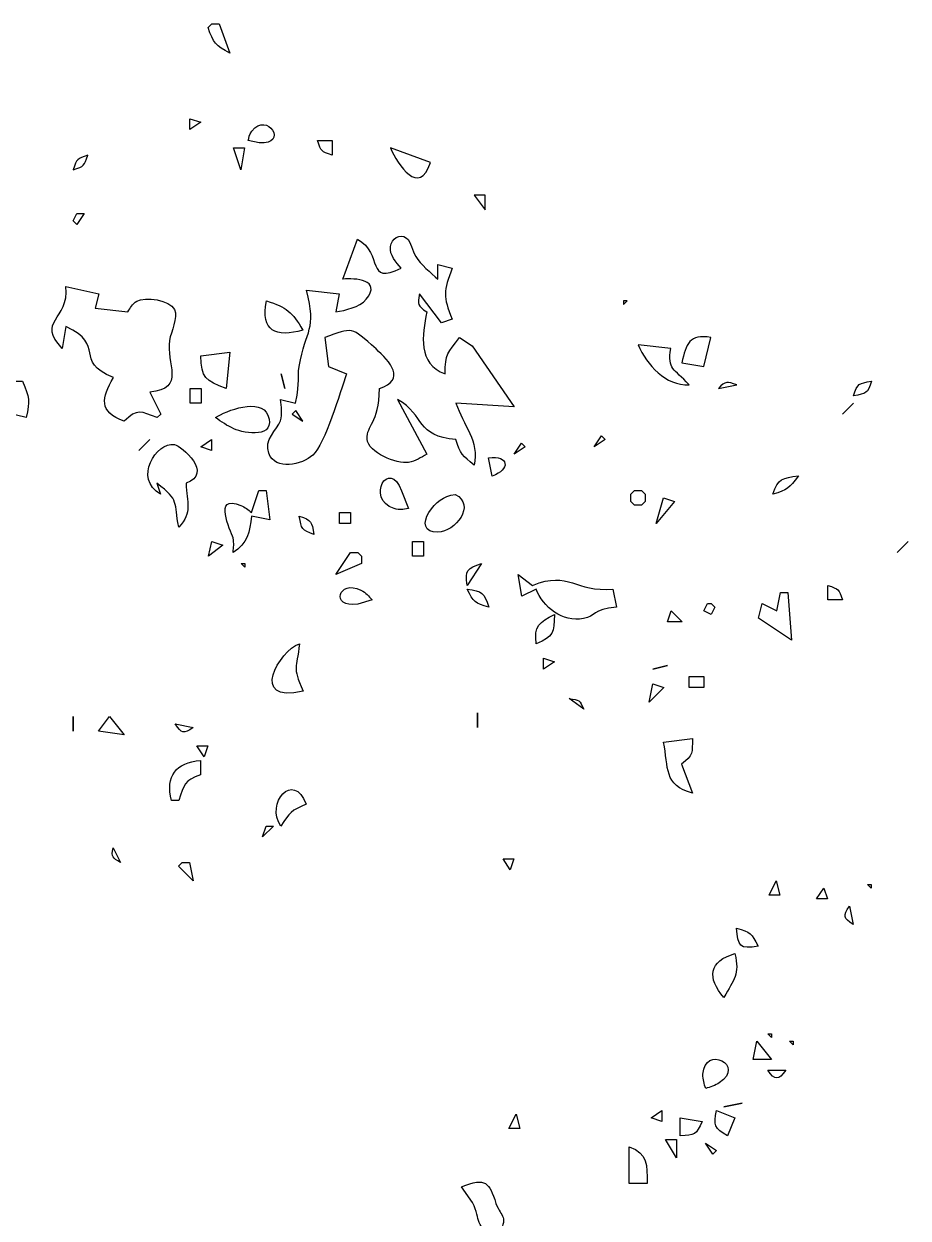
# Model space of a CAD drawing. Header units: centimetres. Extents: x -10.8 to 7.5, y -7.5 to 7.5.
# Drawn here: x -1.058 to 0.63, y 5.168 to 7.447 of the extents above; entities that cross this region are included whole.
import ezdxf

# ---------------------------------------------------------------- set-up
doc = ezdxf.new("R2010")
doc.units = ezdxf.units.CM
doc.header["$MEASUREMENT"] = 0
doc.layers.add('Layer 1', color=7, linetype='Continuous')

msp = doc.modelspace()

# ---------------------------------------------------------------- linework, layer by layer
at = {"layer": 'Layer 1'}
for points, knots in [([(-0.6994, 7.44736), (-0.6994, 7.44736), (-0.70636, 7.4404), (-0.70636, 7.4404), (-0.70636, 7.4404), (-0.6962, 7.41103), (-0.69251, 7.40567), (-0.6646, 7.39168), (-0.6646, 7.39168), (-0.6646, 7.39168), (-0.68548, 7.44736), (-0.68548, 7.44736), (-0.68548, 7.44736), (-0.68548, 7.44736), (-0.6994, 7.44736), (-0.6994, 7.44736)], [0, 0, 0, 0, 0.2, 0.2, 0.2, 0.2, 0.4, 0.4, 0.4, 0.4, 0.6, 0.6, 0.6, 0.6, 1, 1, 1, 1]), ([(-0.60906, 7.22028), (-0.55102, 7.2159), (-0.59382, 7.28145), (-0.62284, 7.24255), (-0.62284, 7.24255), (-0.62827, 7.23524), (-0.62813, 7.22974), (-0.6298, 7.22466), (-0.6298, 7.22466), (-0.6298, 7.22466), (-0.60906, 7.22028), (-0.60906, 7.22028)], [0, 0, 0, 0, 0.25, 0.25, 0.25, 0.25, 0.5, 0.5, 0.5, 0.5, 1, 1, 1, 1]), ([(-0.74115, 7.26642), (-0.74115, 7.26642), (-0.74115, 7.24554), (-0.74115, 7.24554), (-0.74115, 7.24554), (-0.74115, 7.24554), (-0.72027, 7.25946), (-0.72027, 7.25946), (-0.72027, 7.25946), (-0.72027, 7.25946), (-0.74115, 7.26642), (-0.74115, 7.26642)], [0, 0, 0, 0, 0.25, 0.25, 0.25, 0.25, 0.5, 0.5, 0.5, 0.5, 1, 1, 1, 1]), ([(-0.65764, 7.21074), (-0.65764, 7.21074), (-0.64372, 7.16898), (-0.64372, 7.16898), (-0.64372, 7.16898), (-0.64372, 7.16898), (-0.63676, 7.21074), (-0.63676, 7.21074), (-0.63676, 7.21074), (-0.63676, 7.21074), (-0.65764, 7.21074), (-0.65764, 7.21074)], [0, 0, 0, 0, 0.25, 0.25, 0.25, 0.25, 0.5, 0.5, 0.5, 0.5, 1, 1, 1, 1]), ([(-0.49757, 7.22466), (-0.49012, 7.20329), (-0.4911, 7.20427), (-0.46973, 7.19682), (-0.46973, 7.19682), (-0.46973, 7.19682), (-0.46973, 7.22466), (-0.46973, 7.22466), (-0.46973, 7.22466), (-0.46973, 7.22466), (-0.49757, 7.22466), (-0.49757, 7.22466)], [0, 0, 0, 0, 0.25, 0.25, 0.25, 0.25, 0.5, 0.5, 0.5, 0.5, 1, 1, 1, 1]), ([(-0.28183, 7.18291), (-0.30285, 7.11728), (-0.34412, 7.17741), (-0.35838, 7.21075), (-0.35838, 7.21075), (-0.35838, 7.21075), (-0.28183, 7.18291), (-0.28183, 7.18291)], [0, 0, 0, 0, 0.3333333, 0.3333333, 0.3333333, 0.3333333, 1, 1, 1, 1]), ([(-0.93602, 7.19682), (-0.94347, 7.17545), (-0.94249, 7.17643), (-0.96386, 7.16898), (-0.96386, 7.16898), (-0.95641, 7.19035), (-0.95739, 7.18937), (-0.93602, 7.19682)], [0, 0, 0, 0, 0.3333333, 0.3333333, 0.3333333, 0.3333333, 1, 1, 1, 1]), ([(-0.17744, 7.12027), (-0.17744, 7.12027), (-0.17744, 7.09243), (-0.17744, 7.09243), (-0.17744, 7.09243), (-0.17744, 7.09243), (-0.19832, 7.12027), (-0.19832, 7.12027), (-0.19832, 7.12027), (-0.19832, 7.12027), (-0.17744, 7.12027), (-0.17744, 7.12027)], [0, 0, 0, 0, 0.25, 0.25, 0.25, 0.25, 0.5, 0.5, 0.5, 0.5, 1, 1, 1, 1]), ([(-0.95692, 7.08547), (-0.95692, 7.08547), (-0.96388, 7.07155), (-0.96388, 7.07155), (-0.96388, 7.07155), (-0.96388, 7.07155), (-0.95692, 7.06459), (-0.95692, 7.06459), (-0.95692, 7.06459), (-0.95692, 7.06459), (-0.943, 7.08547), (-0.943, 7.08547), (-0.943, 7.08547), (-0.943, 7.08547), (-0.95692, 7.08547), (-0.95692, 7.08547)], [0, 0, 0, 0, 0.2, 0.2, 0.2, 0.2, 0.4, 0.4, 0.4, 0.4, 0.6, 0.6, 0.6, 0.6, 1, 1, 1, 1]), ([(-0.30969, 7.00314), (-0.3163, 7.01407), (-0.31867, 7.03167), (-0.32765, 7.03856), (-0.32765, 7.03856), (-0.3408, 7.04865), (-0.35597, 7.03654), (-0.35806, 7.02241), (-0.35806, 7.02241), (-0.36057, 7.00543), (-0.34713, 6.9929), (-0.33753, 6.98107), (-0.33753, 6.98107), (-0.4065, 6.94801), (-0.37066, 7.008), (-0.42104, 7.03675), (-0.42104, 7.03675), (-0.42104, 7.03675), (-0.44888, 6.9602), (-0.44888, 6.9602), (-0.44888, 6.9602), (-0.4264, 6.96236), (-0.37386, 6.95916), (-0.40448, 6.92185), (-0.40448, 6.92185), (-0.41742, 6.90612), (-0.44387, 6.90097), (-0.4628, 6.89756), (-0.4628, 6.89756), (-0.4628, 6.89756), (-0.45584, 6.93236), (-0.45584, 6.93236), (-0.45584, 6.93236), (-0.45584, 6.93236), (-0.51847, 6.93932), (-0.51847, 6.93932), (-0.51847, 6.93932), (-0.49857, 6.86186), (-0.51951, 6.86576), (-0.53253, 6.79317), (-0.53253, 6.79317), (-0.53664, 6.76993), (-0.53002, 6.76888), (-0.53935, 6.72358), (-0.53935, 6.72358), (-0.53935, 6.72358), (-0.56809, 6.73054), (-0.56809, 6.73054), (-0.56809, 6.73054), (-0.56656, 6.71739), (-0.56461, 6.70249), (-0.56809, 6.68997), (-0.56809, 6.68997), (-0.57533, 6.67208), (-0.6001, 6.65315), (-0.59057, 6.62768), (-0.59057, 6.62768), (-0.57783, 6.594), (-0.52689, 6.6059), (-0.5065, 6.6242), (-0.5065, 6.6242), (-0.48326, 6.64501), (-0.45424, 6.74467), (-0.44192, 6.77925), (-0.44192, 6.77925), (-0.44192, 6.77925), (-0.47672, 6.79317), (-0.47672, 6.79317), (-0.47672, 6.79317), (-0.47672, 6.79317), (-0.48368, 6.84885), (-0.48368, 6.84885), (-0.48368, 6.84885), (-0.43016, 6.86764), (-0.43392, 6.87049), (-0.38576, 6.827), (-0.38576, 6.827), (-0.35897, 6.80271), (-0.328, 6.76798), (-0.37929, 6.75142), (-0.37929, 6.75142), (-0.38019, 6.6828), (-0.4042, 6.68238), (-0.4026, 6.65475), (-0.4026, 6.65475), (-0.40107, 6.62872), (-0.34595, 6.60722), (-0.32361, 6.61028), (-0.32361, 6.61028), (-0.3106, 6.61202), (-0.29981, 6.61968), (-0.28881, 6.62615), (-0.28881, 6.62615), (-0.28881, 6.62615), (-0.34449, 6.73054), (-0.34449, 6.73054), (-0.34449, 6.73054), (-0.29188, 6.69992), (-0.30886, 6.6599), (-0.23314, 6.65399), (-0.23314, 6.65399), (-0.22562, 6.62664), (-0.22027, 6.62281), (-0.19834, 6.60527), (-0.19834, 6.60527), (-0.18783, 6.65044), (-0.21943, 6.68182), (-0.23314, 6.72358), (-0.23314, 6.72358), (-0.23314, 6.72358), (-0.12179, 6.71662), (-0.12179, 6.71662), (-0.12179, 6.71662), (-0.12179, 6.71662), (-0.2021, 6.83291), (-0.2021, 6.83291), (-0.2021, 6.83291), (-0.2021, 6.83291), (-0.22618, 6.84885), (-0.22618, 6.84885), (-0.22618, 6.84885), (-0.24991, 6.81837), (-0.2527, 6.8183), (-0.25402, 6.77926), (-0.25402, 6.77926), (-0.30636, 6.79868), (-0.29786, 6.85303), (-0.28882, 6.89757), (-0.28882, 6.89757), (-0.30726, 6.91038), (-0.30566, 6.91038), (-0.30274, 6.93237), (-0.30274, 6.93237), (-0.30274, 6.93237), (-0.26098, 6.87669), (-0.26098, 6.87669), (-0.26098, 6.87669), (-0.26098, 6.87669), (-0.2401, 6.88365), (-0.2401, 6.88365), (-0.2401, 6.88365), (-0.25847, 6.92722), (-0.25652, 6.93738), (-0.2401, 6.98108), (-0.2401, 6.98108), (-0.2401, 6.98108), (-0.26794, 6.98804), (-0.26794, 6.98804), (-0.26794, 6.98804), (-0.26794, 6.98804), (-0.26794, 6.9602), (-0.26794, 6.9602), (-0.26794, 6.9602), (-0.28061, 6.97196), (-0.30107, 6.98887), (-0.3097, 7.00314), (-0.3097, 7.00314), (-0.3097, 7.00314), (-0.30969, 7.00314), (-0.30969, 7.00314)], [0, 0, 0, 0, 0.0243902, 0.0243902, 0.0243902, 0.0243902, 0.0487805, 0.0487805, 0.0487805, 0.0487805, 0.0731707, 0.0731707, 0.0731707, 0.0731707, 0.097561, 0.097561, 0.097561, 0.097561, 0.1219512, 0.1219512, 0.1219512, 0.1219512, 0.1463415, 0.1463415, 0.1463415, 0.1463415, 0.1707317, 0.1707317, 0.1707317, 0.1707317, 0.195122, 0.195122, 0.195122, 0.195122, 0.2195122, 0.2195122, 0.2195122, 0.2195122, 0.2439024, 0.2439024, 0.2439024, 0.2439024, 0.2682927, 0.2682927, 0.2682927, 0.2682927, 0.2926829, 0.2926829, 0.2926829, 0.2926829, 0.3170732, 0.3170732, 0.3170732, 0.3170732, 0.3414634, 0.3414634, 0.3414634, 0.3414634, 0.3658537, 0.3658537, 0.3658537, 0.3658537, 0.3902439, 0.3902439, 0.3902439, 0.3902439, 0.4146341, 0.4146341, 0.4146341, 0.4146341, 0.4390244, 0.4390244, 0.4390244, 0.4390244, 0.4634146, 0.4634146, 0.4634146, 0.4634146, 0.4878049, 0.4878049, 0.4878049, 0.4878049, 0.5121951, 0.5121951, 0.5121951, 0.5121951, 0.5365854, 0.5365854, 0.5365854, 0.5365854, 0.5609756, 0.5609756, 0.5609756, 0.5609756, 0.5853659, 0.5853659, 0.5853659, 0.5853659, 0.6097561, 0.6097561, 0.6097561, 0.6097561, 0.6341463, 0.6341463, 0.6341463, 0.6341463, 0.6585366, 0.6585366, 0.6585366, 0.6585366, 0.6829268, 0.6829268, 0.6829268, 0.6829268, 0.7073171, 0.7073171, 0.7073171, 0.7073171, 0.7317073, 0.7317073, 0.7317073, 0.7317073, 0.7560976, 0.7560976, 0.7560976, 0.7560976, 0.7804878, 0.7804878, 0.7804878, 0.7804878, 0.804878, 0.804878, 0.804878, 0.804878, 0.8292683, 0.8292683, 0.8292683, 0.8292683, 0.8536585, 0.8536585, 0.8536585, 0.8536585, 0.8780488, 0.8780488, 0.8780488, 0.8780488, 0.902439, 0.902439, 0.902439, 0.902439, 0.9268293, 0.9268293, 0.9268293, 0.9268293, 0.9512195, 0.9512195, 0.9512195, 0.9512195, 1, 1, 1, 1]), ([(-0.97777, 6.94629), (-0.97123, 6.88143), (-1.03574, 6.87976), (-0.98473, 6.82798), (-0.98473, 6.82798), (-0.98473, 6.82798), (-0.97777, 6.86974), (-0.97777, 6.86974), (-0.97777, 6.86974), (-0.89955, 6.83279), (-0.96531, 6.80502), (-0.8873, 6.77231), (-0.8873, 6.77231), (-0.90915, 6.73264), (-0.91639, 6.70759), (-0.86642, 6.6888), (-0.86642, 6.6888), (-0.84192, 6.71385), (-0.83448, 6.70759), (-0.80379, 6.69576), (-0.80379, 6.69576), (-0.80379, 6.69576), (-0.79683, 6.70272), (-0.79683, 6.70272), (-0.79683, 6.70272), (-0.79683, 6.70272), (-0.81771, 6.74448), (-0.81771, 6.74448), (-0.81771, 6.74448), (-0.74812, 6.75033), (-0.78723, 6.80016), (-0.78006, 6.8431), (-0.78006, 6.8431), (-0.77728, 6.85973), (-0.76329, 6.88701), (-0.7706, 6.90239), (-0.7706, 6.90239), (-0.77916, 6.92035), (-0.82669, 6.92744), (-0.8427, 6.91805), (-0.8427, 6.91805), (-0.85196, 6.91262), (-0.85418, 6.9058), (-0.85947, 6.89759), (-0.85947, 6.89759), (-0.85947, 6.89759), (-0.9221, 6.90455), (-0.9221, 6.90455), (-0.9221, 6.90455), (-0.9221, 6.90455), (-0.91514, 6.93239), (-0.91514, 6.93239), (-0.91514, 6.93239), (-0.91514, 6.93239), (-0.97777, 6.94631), (-0.97777, 6.94631), (-0.97777, 6.94631), (-0.97777, 6.94631), (-0.97777, 6.94629), (-0.97777, 6.94629)], [0, 0, 0, 0, 0.0625, 0.0625, 0.0625, 0.0625, 0.125, 0.125, 0.125, 0.125, 0.1875, 0.1875, 0.1875, 0.1875, 0.25, 0.25, 0.25, 0.25, 0.3125, 0.3125, 0.3125, 0.3125, 0.375, 0.375, 0.375, 0.375, 0.4375, 0.4375, 0.4375, 0.4375, 0.5, 0.5, 0.5, 0.5, 0.5625, 0.5625, 0.5625, 0.5625, 0.625, 0.625, 0.625, 0.625, 0.6875, 0.6875, 0.6875, 0.6875, 0.75, 0.75, 0.75, 0.75, 0.8125, 0.8125, 0.8125, 0.8125, 0.875, 0.875, 0.875, 0.875, 1, 1, 1, 1]), ([(-0.59501, 6.91845), (-0.6067, 6.86013), (-0.57657, 6.84844), (-0.52542, 6.86277), (-0.52542, 6.86277), (-0.54609, 6.89729), (-0.55618, 6.90696), (-0.59501, 6.91845)], [0, 0, 0, 0, 0.3333333, 0.3333333, 0.3333333, 0.3333333, 1, 1, 1, 1]), ([(0.09393, 6.91845), (0.09393, 6.91845), (0.08697, 6.91149), (0.08697, 6.91149), (0.08697, 6.91149), (0.08697, 6.91149), (0.08697, 6.91845), (0.08697, 6.91845), (0.08697, 6.91845), (0.08697, 6.91845), (0.09393, 6.91845), (0.09393, 6.91845)], [0, 0, 0, 0, 0.25, 0.25, 0.25, 0.25, 0.5, 0.5, 0.5, 0.5, 1, 1, 1, 1]), ([(0.25382, 6.84886), (0.25382, 6.84886), (0.2399, 6.79318), (0.2399, 6.79318), (0.2399, 6.79318), (0.2399, 6.79318), (0.19814, 6.80014), (0.19814, 6.80014), (0.19814, 6.80014), (0.20691, 6.83661), (0.21213, 6.85602), (0.25382, 6.84886)], [0, 0, 0, 0, 0.25, 0.25, 0.25, 0.25, 0.5, 0.5, 0.5, 0.5, 1, 1, 1, 1]), ([(-0.72053, 6.81406), (-0.71914, 6.77147), (-0.71197, 6.76646), (-0.67181, 6.75143), (-0.67181, 6.75143), (-0.67181, 6.75143), (-0.66485, 6.82102), (-0.66485, 6.82102), (-0.66485, 6.82102), (-0.66485, 6.82102), (-0.72053, 6.81406), (-0.72053, 6.81406)], [0, 0, 0, 0, 0.25, 0.25, 0.25, 0.25, 0.5, 0.5, 0.5, 0.5, 1, 1, 1, 1]), ([(0.17726, 6.82798), (0.17037, 6.78588), (0.18283, 6.79109), (0.21206, 6.75839), (0.21206, 6.75839), (0.16682, 6.75672), (0.13168, 6.79583), (0.11463, 6.83494), (0.11463, 6.83494), (0.11463, 6.83494), (0.17726, 6.82798), (0.17726, 6.82798)], [0, 0, 0, 0, 0.25, 0.25, 0.25, 0.25, 0.5, 0.5, 0.5, 0.5, 1, 1, 1, 1]), ([(-0.55985, 6.75141), (-0.55985, 6.75141), (-0.56681, 6.77925), (-0.56681, 6.77925), (-0.56681, 6.77925), (-0.56681, 6.77925), (-0.55985, 6.75141), (-0.55985, 6.75141)], [0, 0, 0, 0, 0.3333333, 0.3333333, 0.3333333, 0.3333333, 1, 1, 1, 1]), ([(-1.0818, 6.76533), (-1.0818, 6.76533), (-1.10964, 6.70965), (-1.10964, 6.70965), (-1.10964, 6.70965), (-1.10964, 6.70965), (-1.05396, 6.69573), (-1.05396, 6.69573), (-1.05396, 6.69573), (-1.04617, 6.72948), (-1.04756, 6.73352), (-1.06092, 6.76532), (-1.06092, 6.76532), (-1.06092, 6.76532), (-1.0818, 6.76533), (-1.0818, 6.76533)], [0, 0, 0, 0, 0.2, 0.2, 0.2, 0.2, 0.4, 0.4, 0.4, 0.4, 0.6, 0.6, 0.6, 0.6, 1, 1, 1, 1]), ([(-0.7408, 6.75141), (-0.7408, 6.75141), (-0.7408, 6.72357), (-0.7408, 6.72357), (-0.7408, 6.72357), (-0.7408, 6.72357), (-0.71992, 6.72357), (-0.71992, 6.72357), (-0.71992, 6.72357), (-0.71992, 6.72357), (-0.71992, 6.75141), (-0.71992, 6.75141), (-0.71992, 6.75141), (-0.71992, 6.75141), (-0.7408, 6.75141), (-0.7408, 6.75141)], [0, 0, 0, 0, 0.2, 0.2, 0.2, 0.2, 0.4, 0.4, 0.4, 0.4, 0.6, 0.6, 0.6, 0.6, 1, 1, 1, 1]), ([(0.30311, 6.75837), (0.30311, 6.75837), (0.26831, 6.75141), (0.26831, 6.75141), (0.26831, 6.75141), (0.28146, 6.76609), (0.28494, 6.76505), (0.30311, 6.75837)], [0, 0, 0, 0, 0.3333333, 0.3333333, 0.3333333, 0.3333333, 1, 1, 1, 1]), ([(0.52581, 6.73749), (0.55045, 6.7418), (0.55226, 6.74153), (0.56061, 6.76533), (0.56061, 6.76533), (0.53597, 6.76102), (0.53416, 6.76129), (0.52581, 6.73749)], [0, 0, 0, 0, 0.3333333, 0.3333333, 0.3333333, 0.3333333, 1, 1, 1, 1]), ([(-0.65728, 6.67457), (-0.63605, 6.66476), (-0.57516, 6.65585), (-0.59242, 6.70053), (-0.59242, 6.70053), (-0.60543, 6.73442), (-0.67245, 6.70944), (-0.69222, 6.69573), (-0.69222, 6.69573), (-0.68102, 6.68759), (-0.67002, 6.68042), (-0.65728, 6.67457)], [0, 0, 0, 0, 0.25, 0.25, 0.25, 0.25, 0.5, 0.5, 0.5, 0.5, 1, 1, 1, 1]), ([(-0.52519, 6.68877), (-0.52519, 6.68877), (-0.54607, 6.70269), (-0.54607, 6.70269), (-0.54607, 6.70269), (-0.54607, 6.70269), (-0.53911, 6.70965), (-0.53911, 6.70965), (-0.53911, 6.70965), (-0.53911, 6.70965), (-0.52519, 6.68877), (-0.52519, 6.68877)], [0, 0, 0, 0, 0.25, 0.25, 0.25, 0.25, 0.5, 0.5, 0.5, 0.5, 1, 1, 1, 1]), ([(0.5048, 6.70269), (0.5048, 6.70269), (0.52568, 6.72357), (0.52568, 6.72357), (0.52568, 6.72357), (0.52568, 6.72357), (0.5048, 6.70269), (0.5048, 6.70269)], [0, 0, 0, 0, 0.3333333, 0.3333333, 0.3333333, 0.3333333, 1, 1, 1, 1]), ([(0.03105, 6.64005), (0.03105, 6.64005), (0.05193, 6.65397), (0.05193, 6.65397), (0.05193, 6.65397), (0.05193, 6.65397), (0.04497, 6.66093), (0.04497, 6.66093), (0.04497, 6.66093), (0.04497, 6.66093), (0.03105, 6.64005), (0.03105, 6.64005)], [0, 0, 0, 0, 0.25, 0.25, 0.25, 0.25, 0.5, 0.5, 0.5, 0.5, 1, 1, 1, 1]), ([(-0.77069, 6.64423), (-0.80577, 6.6498), (-0.84926, 6.57909), (-0.79714, 6.54958), (-0.79714, 6.54958), (-0.79714, 6.54958), (-0.8041, 6.57046), (-0.8041, 6.57046), (-0.8041, 6.57046), (-0.75928, 6.53712), (-0.77257, 6.53441), (-0.76234, 6.48695), (-0.76234, 6.48695), (-0.73555, 6.515), (-0.74759, 6.53309), (-0.74842, 6.57046), (-0.74842, 6.57046), (-0.69567, 6.58925), (-0.75684, 6.642), (-0.77069, 6.64423)], [0, 0, 0, 0, 0.1666667, 0.1666667, 0.1666667, 0.1666667, 0.3333333, 0.3333333, 0.3333333, 0.3333333, 0.5, 0.5, 0.5, 0.5, 0.6666667, 0.6666667, 0.6666667, 0.6666667, 1, 1, 1, 1]), ([(-0.83883, 6.63309), (-0.83883, 6.63309), (-0.81795, 6.65397), (-0.81795, 6.65397), (-0.81795, 6.65397), (-0.81795, 6.65397), (-0.83883, 6.63309), (-0.83883, 6.63309)], [0, 0, 0, 0, 0.3333333, 0.3333333, 0.3333333, 0.3333333, 1, 1, 1, 1]), ([(-0.72052, 6.64005), (-0.72052, 6.64005), (-0.69964, 6.63309), (-0.69964, 6.63309), (-0.69964, 6.63309), (-0.69964, 6.63309), (-0.69964, 6.65397), (-0.69964, 6.65397), (-0.69964, 6.65397), (-0.69964, 6.65397), (-0.72052, 6.64005), (-0.72052, 6.64005)], [0, 0, 0, 0, 0.25, 0.25, 0.25, 0.25, 0.5, 0.5, 0.5, 0.5, 1, 1, 1, 1]), ([(-0.12208, 6.62614), (-0.12208, 6.62614), (-0.1012, 6.64006), (-0.1012, 6.64006), (-0.1012, 6.64006), (-0.1012, 6.64006), (-0.10816, 6.64702), (-0.10816, 6.64702), (-0.10816, 6.64702), (-0.10816, 6.64702), (-0.12208, 6.62614), (-0.12208, 6.62614)], [0, 0, 0, 0, 0.25, 0.25, 0.25, 0.25, 0.5, 0.5, 0.5, 0.5, 1, 1, 1, 1]), ([(-0.33701, 6.55613), (-0.36053, 6.61974), (-0.40688, 6.54145), (-0.35135, 6.52217), (-0.35135, 6.52217), (-0.33952, 6.51855), (-0.33513, 6.52071), (-0.32393, 6.52217), (-0.32393, 6.52217), (-0.32393, 6.52217), (-0.33701, 6.55613), (-0.33701, 6.55613)], [0, 0, 0, 0, 0.25, 0.25, 0.25, 0.25, 0.5, 0.5, 0.5, 0.5, 1, 1, 1, 1]), ([(-0.17079, 6.61918), (-0.17079, 6.61918), (-0.16383, 6.58438), (-0.16383, 6.58438), (-0.16383, 6.58438), (-0.12875, 6.5967), (-0.13168, 6.6244), (-0.17079, 6.61918)], [0, 0, 0, 0, 0.3333333, 0.3333333, 0.3333333, 0.3333333, 1, 1, 1, 1]), ([(0.37201, 6.54959), (0.40054, 6.55808), (0.40256, 6.561), (0.42073, 6.58439), (0.42073, 6.58439), (0.39025, 6.58084), (0.38204, 6.5798), (0.37201, 6.54959)], [0, 0, 0, 0, 0.3333333, 0.3333333, 0.3333333, 0.3333333, 1, 1, 1, 1]), ([(-0.60928, 6.55655), (-0.60928, 6.55655), (-0.6232, 6.51479), (-0.6232, 6.51479), (-0.6232, 6.51479), (-0.63037, 6.5198), (-0.63531, 6.52474), (-0.64394, 6.52829), (-0.64394, 6.52829), (-0.69829, 6.55035), (-0.66336, 6.48083), (-0.65876, 6.46607), (-0.65876, 6.46607), (-0.65646, 6.45452), (-0.65772, 6.44944), (-0.65876, 6.43823), (-0.65876, 6.43823), (-0.6312, 6.45542), (-0.62709, 6.47762), (-0.6232, 6.50782), (-0.6232, 6.50782), (-0.6232, 6.50782), (-0.5884, 6.50086), (-0.5884, 6.50086), (-0.5884, 6.50086), (-0.5884, 6.50086), (-0.59536, 6.55654), (-0.59536, 6.55654), (-0.59536, 6.55654), (-0.59536, 6.55654), (-0.60928, 6.55655), (-0.60928, 6.55655)], [0, 0, 0, 0, 0.1111111, 0.1111111, 0.1111111, 0.1111111, 0.2222222, 0.2222222, 0.2222222, 0.2222222, 0.3333333, 0.3333333, 0.3333333, 0.3333333, 0.4444444, 0.4444444, 0.4444444, 0.4444444, 0.5555556, 0.5555556, 0.5555556, 0.5555556, 0.6666667, 0.6666667, 0.6666667, 0.6666667, 0.7777778, 0.7777778, 0.7777778, 0.7777778, 1, 1, 1, 1]), ([(-0.2849, 6.51479), (-0.29687, 6.49579), (-0.29374, 6.4763), (-0.26792, 6.477), (-0.26792, 6.477), (-0.23452, 6.47783), (-0.19394, 6.52864), (-0.23452, 6.54938), (-0.23452, 6.54938), (-0.25749, 6.545), (-0.27182, 6.53539), (-0.28491, 6.51479), (-0.28491, 6.51479), (-0.28491, 6.51479), (-0.2849, 6.51479), (-0.2849, 6.51479)], [0, 0, 0, 0, 0.2, 0.2, 0.2, 0.2, 0.4, 0.4, 0.4, 0.4, 0.6, 0.6, 0.6, 0.6, 1, 1, 1, 1]), ([(0.10754, 6.55655), (0.10754, 6.55655), (0.10058, 6.54959), (0.10058, 6.54959), (0.10058, 6.54959), (0.10058, 6.54959), (0.10058, 6.53567), (0.10058, 6.53567), (0.10058, 6.53567), (0.10058, 6.53567), (0.10754, 6.52871), (0.10754, 6.52871), (0.10754, 6.52871), (0.10754, 6.52871), (0.12146, 6.52871), (0.12146, 6.52871), (0.12146, 6.52871), (0.12146, 6.52871), (0.12842, 6.53567), (0.12842, 6.53567), (0.12842, 6.53567), (0.12842, 6.53567), (0.12842, 6.54959), (0.12842, 6.54959), (0.12842, 6.54959), (0.12842, 6.54959), (0.12146, 6.55655), (0.12146, 6.55655), (0.12146, 6.55655), (0.12146, 6.55655), (0.10754, 6.55655), (0.10754, 6.55655)], [0, 0, 0, 0, 0.1111111, 0.1111111, 0.1111111, 0.1111111, 0.2222222, 0.2222222, 0.2222222, 0.2222222, 0.3333333, 0.3333333, 0.3333333, 0.3333333, 0.4444444, 0.4444444, 0.4444444, 0.4444444, 0.5555556, 0.5555556, 0.5555556, 0.5555556, 0.6666667, 0.6666667, 0.6666667, 0.6666667, 0.7777778, 0.7777778, 0.7777778, 0.7777778, 1, 1, 1, 1]), ([(0.16324, 6.54263), (0.16324, 6.54263), (0.14932, 6.49391), (0.14932, 6.49391), (0.14932, 6.49391), (0.14932, 6.49391), (0.18412, 6.53567), (0.18412, 6.53567), (0.18412, 6.53567), (0.18412, 6.53567), (0.16324, 6.54263), (0.16324, 6.54263)], [0, 0, 0, 0, 0.25, 0.25, 0.25, 0.25, 0.5, 0.5, 0.5, 0.5, 1, 1, 1, 1]), ([(-0.53221, 6.50783), (-0.5279, 6.48319), (-0.52817, 6.48138), (-0.50437, 6.47303), (-0.50437, 6.47303), (-0.50868, 6.49767), (-0.50841, 6.49948), (-0.53221, 6.50783)], [0, 0, 0, 0, 0.3333333, 0.3333333, 0.3333333, 0.3333333, 1, 1, 1, 1]), ([(-0.45563, 6.51479), (-0.45563, 6.51479), (-0.45563, 6.49391), (-0.45563, 6.49391), (-0.45563, 6.49391), (-0.45563, 6.49391), (-0.43476, 6.49391), (-0.43476, 6.49391), (-0.43476, 6.49391), (-0.43476, 6.49391), (-0.43476, 6.51479), (-0.43476, 6.51479), (-0.43476, 6.51479), (-0.43476, 6.51479), (-0.45563, 6.51479), (-0.45563, 6.51479)], [0, 0, 0, 0, 0.2, 0.2, 0.2, 0.2, 0.4, 0.4, 0.4, 0.4, 0.6, 0.6, 0.6, 0.6, 1, 1, 1, 1]), ([(-0.69896, 6.45912), (-0.69896, 6.45912), (-0.70592, 6.43128), (-0.70592, 6.43128), (-0.70592, 6.43128), (-0.70592, 6.43128), (-0.67808, 6.45216), (-0.67808, 6.45216), (-0.67808, 6.45216), (-0.67808, 6.45216), (-0.69896, 6.45912), (-0.69896, 6.45912)], [0, 0, 0, 0, 0.25, 0.25, 0.25, 0.25, 0.5, 0.5, 0.5, 0.5, 1, 1, 1, 1]), ([(-0.31619, 6.45912), (-0.31619, 6.45912), (-0.31619, 6.43128), (-0.31619, 6.43128), (-0.31619, 6.43128), (-0.31619, 6.43128), (-0.29531, 6.43128), (-0.29531, 6.43128), (-0.29531, 6.43128), (-0.29531, 6.43128), (-0.29531, 6.45912), (-0.29531, 6.45912), (-0.29531, 6.45912), (-0.29531, 6.45912), (-0.31619, 6.45912), (-0.31619, 6.45912)], [0, 0, 0, 0, 0.2, 0.2, 0.2, 0.2, 0.4, 0.4, 0.4, 0.4, 0.6, 0.6, 0.6, 0.6, 1, 1, 1, 1]), ([(0.60941, 6.43824), (0.60941, 6.43824), (0.63029, 6.45912), (0.63029, 6.45912), (0.63029, 6.45912), (0.63029, 6.45912), (0.60941, 6.43824), (0.60941, 6.43824)], [0, 0, 0, 0, 0.3333333, 0.3333333, 0.3333333, 0.3333333, 1, 1, 1, 1]), ([(-0.43466, 6.43828), (-0.43466, 6.43828), (-0.4625, 6.39652), (-0.4625, 6.39652), (-0.4625, 6.39652), (-0.4625, 6.39652), (-0.41378, 6.4174), (-0.41378, 6.4174), (-0.41378, 6.4174), (-0.41378, 6.4174), (-0.41378, 6.43132), (-0.41378, 6.43132), (-0.41378, 6.43132), (-0.41378, 6.43132), (-0.42074, 6.43828), (-0.42074, 6.43828), (-0.42074, 6.43828), (-0.42074, 6.43828), (-0.43466, 6.43827), (-0.43466, 6.43827), (-0.43466, 6.43827), (-0.43466, 6.43827), (-0.43466, 6.43828), (-0.43466, 6.43828)], [0, 0, 0, 0, 0.1428571, 0.1428571, 0.1428571, 0.1428571, 0.2857143, 0.2857143, 0.2857143, 0.2857143, 0.4285714, 0.4285714, 0.4285714, 0.4285714, 0.5714286, 0.5714286, 0.5714286, 0.5714286, 0.7142857, 0.7142857, 0.7142857, 0.7142857, 1, 1, 1, 1]), ([(-0.64342, 6.4174), (-0.64342, 6.4174), (-0.63646, 6.41044), (-0.63646, 6.41044), (-0.63646, 6.41044), (-0.63646, 6.41044), (-0.63646, 6.4174), (-0.63646, 6.4174), (-0.63646, 6.4174), (-0.63646, 6.4174), (-0.64342, 6.4174), (-0.64342, 6.4174)], [0, 0, 0, 0, 0.25, 0.25, 0.25, 0.25, 0.5, 0.5, 0.5, 0.5, 1, 1, 1, 1]), ([(-0.21193, 6.37564), (-0.21193, 6.37564), (-0.18409, 6.4174), (-0.18409, 6.4174), (-0.18409, 6.4174), (-0.21172, 6.40856), (-0.21562, 6.40473), (-0.21193, 6.37564)], [0, 0, 0, 0, 0.3333333, 0.3333333, 0.3333333, 0.3333333, 1, 1, 1, 1]), ([(-0.4145, 6.36646), (-0.45737, 6.38824), (-0.47428, 6.33138), (-0.42069, 6.33994), (-0.42069, 6.33994), (-0.42069, 6.33994), (-0.39285, 6.3478), (-0.39285, 6.3478), (-0.39285, 6.3478), (-0.4003, 6.35553), (-0.40426, 6.3613), (-0.41449, 6.36645), (-0.41449, 6.36645), (-0.41449, 6.36645), (-0.4145, 6.36646), (-0.4145, 6.36646)], [0, 0, 0, 0, 0.2, 0.2, 0.2, 0.2, 0.4, 0.4, 0.4, 0.4, 0.6, 0.6, 0.6, 0.6, 1, 1, 1, 1]), ([(-0.1145, 6.39652), (-0.1145, 6.39652), (-0.10754, 6.35476), (-0.10754, 6.35476), (-0.10754, 6.35476), (-0.10754, 6.35476), (-0.0797, 6.36868), (-0.0797, 6.36868), (-0.0797, 6.36868), (-0.06738, 6.3343), (-0.02911, 6.30451), (0.01015, 6.31217), (0.01015, 6.31217), (0.03486, 6.31697), (0.02664, 6.33006), (0.07341, 6.33388), (0.07341, 6.33388), (0.07341, 6.33388), (0.06645, 6.36868), (0.06645, 6.36868), (0.06645, 6.36868), (-0.00579, 6.3613), (-0.01616, 6.4048), (-0.08665, 6.37564), (-0.08665, 6.37564), (-0.08665, 6.37564), (-0.11449, 6.39652), (-0.11449, 6.39652), (-0.11449, 6.39652), (-0.11449, 6.39652), (-0.1145, 6.39652), (-0.1145, 6.39652)], [0, 0, 0, 0, 0.1111111, 0.1111111, 0.1111111, 0.1111111, 0.2222222, 0.2222222, 0.2222222, 0.2222222, 0.3333333, 0.3333333, 0.3333333, 0.3333333, 0.4444444, 0.4444444, 0.4444444, 0.4444444, 0.5555556, 0.5555556, 0.5555556, 0.5555556, 0.6666667, 0.6666667, 0.6666667, 0.6666667, 0.7777778, 0.7777778, 0.7777778, 0.7777778, 1, 1, 1, 1]), ([(-0.21192, 6.36868), (-0.19905, 6.34363), (-0.1971, 6.34203), (-0.17016, 6.33388), (-0.17016, 6.33388), (-0.17914, 6.362), (-0.1831, 6.36388), (-0.21192, 6.36868)], [0, 0, 0, 0, 0.3333333, 0.3333333, 0.3333333, 0.3333333, 1, 1, 1, 1]), ([(0.38658, 6.36172), (0.38658, 6.36172), (0.37962, 6.32692), (0.37962, 6.32692), (0.37962, 6.32692), (0.37962, 6.32692), (0.35178, 6.34084), (0.35178, 6.34084), (0.35178, 6.34084), (0.35178, 6.34084), (0.34482, 6.313), (0.34482, 6.313), (0.34482, 6.313), (0.34482, 6.313), (0.40745, 6.27124), (0.40745, 6.27124), (0.40745, 6.27124), (0.40745, 6.27124), (0.40049, 6.36171), (0.40049, 6.36171), (0.40049, 6.36171), (0.40049, 6.36171), (0.38658, 6.36172), (0.38658, 6.36172)], [0, 0, 0, 0, 0.1428571, 0.1428571, 0.1428571, 0.1428571, 0.2857143, 0.2857143, 0.2857143, 0.2857143, 0.4285714, 0.4285714, 0.4285714, 0.4285714, 0.5714286, 0.5714286, 0.5714286, 0.5714286, 0.7142857, 0.7142857, 0.7142857, 0.7142857, 1, 1, 1, 1]), ([(0.47707, 6.37564), (0.47707, 6.37564), (0.47707, 6.3478), (0.47707, 6.3478), (0.47707, 6.3478), (0.47707, 6.3478), (0.50491, 6.3478), (0.50491, 6.3478), (0.50491, 6.3478), (0.49746, 6.36917), (0.49844, 6.36819), (0.47707, 6.37564)], [0, 0, 0, 0, 0.25, 0.25, 0.25, 0.25, 0.5, 0.5, 0.5, 0.5, 1, 1, 1, 1]), ([(0.24739, 6.34084), (0.24739, 6.34084), (0.24043, 6.32692), (0.24043, 6.32692), (0.24043, 6.32692), (0.24043, 6.32692), (0.25435, 6.31996), (0.25435, 6.31996), (0.25435, 6.31996), (0.25435, 6.31996), (0.26131, 6.33388), (0.26131, 6.33388), (0.26131, 6.33388), (0.26131, 6.33388), (0.25435, 6.34084), (0.25435, 6.34084), (0.25435, 6.34084), (0.25435, 6.34084), (0.24739, 6.34084), (0.24739, 6.34084)], [0, 0, 0, 0, 0.1666667, 0.1666667, 0.1666667, 0.1666667, 0.3333333, 0.3333333, 0.3333333, 0.3333333, 0.5, 0.5, 0.5, 0.5, 0.6666667, 0.6666667, 0.6666667, 0.6666667, 1, 1, 1, 1]), ([(-0.07982, 6.26429), (-0.04648, 6.27842), (-0.04614, 6.28517), (-0.04502, 6.31997), (-0.04502, 6.31997), (-0.07446, 6.30556), (-0.08399, 6.29812), (-0.07982, 6.26429)], [0, 0, 0, 0, 0.3333333, 0.3333333, 0.3333333, 0.3333333, 1, 1, 1, 1]), ([(0.17768, 6.32693), (0.17768, 6.32693), (0.17072, 6.30605), (0.17072, 6.30605), (0.17072, 6.30605), (0.17072, 6.30605), (0.19856, 6.30605), (0.19856, 6.30605), (0.19856, 6.30605), (0.19856, 6.30605), (0.17768, 6.32693), (0.17768, 6.32693)], [0, 0, 0, 0, 0.25, 0.25, 0.25, 0.25, 0.5, 0.5, 0.5, 0.5, 1, 1, 1, 1]), ([(-0.52506, 6.17382), (-0.54656, 6.22365), (-0.5371, 6.21342), (-0.53202, 6.26429), (-0.53202, 6.26429), (-0.57002, 6.25107), (-0.63029, 6.14918), (-0.52506, 6.17382)], [0, 0, 0, 0, 0.3333333, 0.3333333, 0.3333333, 0.3333333, 1, 1, 1, 1]), ([(-0.06584, 6.23645), (-0.06584, 6.23645), (-0.06584, 6.21557), (-0.06584, 6.21557), (-0.06584, 6.21557), (-0.06584, 6.21557), (-0.04496, 6.22949), (-0.04496, 6.22949), (-0.04496, 6.22949), (-0.04496, 6.22949), (-0.06584, 6.23645), (-0.06584, 6.23645)], [0, 0, 0, 0, 0.25, 0.25, 0.25, 0.25, 0.5, 0.5, 0.5, 0.5, 1, 1, 1, 1]), ([(0.14289, 6.21557), (0.14289, 6.21557), (0.17073, 6.22253), (0.17073, 6.22253), (0.17073, 6.22253), (0.17073, 6.22253), (0.14289, 6.21557), (0.14289, 6.21557)], [0, 0, 0, 0, 0.3333333, 0.3333333, 0.3333333, 0.3333333, 1, 1, 1, 1]), ([(0.21243, 6.20165), (0.21243, 6.20165), (0.21243, 6.18077), (0.21243, 6.18077), (0.21243, 6.18077), (0.21243, 6.18077), (0.24026, 6.18078), (0.24026, 6.18078), (0.24026, 6.18078), (0.24026, 6.18078), (0.24026, 6.20166), (0.24026, 6.20166), (0.24026, 6.20166), (0.24026, 6.20166), (0.21243, 6.20165), (0.21243, 6.20165)], [0, 0, 0, 0, 0.2, 0.2, 0.2, 0.2, 0.4, 0.4, 0.4, 0.4, 0.6, 0.6, 0.6, 0.6, 1, 1, 1, 1]), ([(0.14289, 6.18774), (0.14289, 6.18774), (0.13593, 6.15294), (0.13593, 6.15294), (0.13593, 6.15294), (0.13593, 6.15294), (0.16377, 6.18078), (0.16377, 6.18078), (0.16377, 6.18078), (0.16377, 6.18078), (0.14289, 6.18774), (0.14289, 6.18774)], [0, 0, 0, 0, 0.25, 0.25, 0.25, 0.25, 0.5, 0.5, 0.5, 0.5, 1, 1, 1, 1]), ([(-0.01709, 6.1599), (-0.01709, 6.1599), (0.01075, 6.13902), (0.01075, 6.13902), (0.01075, 6.13902), (0.00289, 6.15788), (0.00289, 6.15607), (-0.01709, 6.1599)], [0, 0, 0, 0, 0.3333333, 0.3333333, 0.3333333, 0.3333333, 1, 1, 1, 1]), ([(-0.19186, 6.10418), (-0.19186, 6.10418), (-0.19186, 6.13202), (-0.19186, 6.13202), (-0.19186, 6.13202), (-0.19186, 6.13202), (-0.19186, 6.10418), (-0.19186, 6.10418)], [0, 0, 0, 0, 0.3333333, 0.3333333, 0.3333333, 0.3333333, 1, 1, 1, 1]), ([(-0.96429, 6.09722), (-0.96429, 6.09722), (-0.96429, 6.12506), (-0.96429, 6.12506), (-0.96429, 6.12506), (-0.96429, 6.12506), (-0.96429, 6.09722), (-0.96429, 6.09722)], [0, 0, 0, 0, 0.3333333, 0.3333333, 0.3333333, 0.3333333, 1, 1, 1, 1]), ([(-0.91557, 6.09722), (-0.91557, 6.09722), (-0.86685, 6.09026), (-0.86685, 6.09026), (-0.86685, 6.09026), (-0.86685, 6.09026), (-0.89469, 6.12506), (-0.89469, 6.12506), (-0.89469, 6.12506), (-0.89469, 6.12506), (-0.91557, 6.09722), (-0.91557, 6.09722)], [0, 0, 0, 0, 0.25, 0.25, 0.25, 0.25, 0.5, 0.5, 0.5, 0.5, 1, 1, 1, 1]), ([(-0.76946, 6.11114), (-0.75665, 6.09242), (-0.75366, 6.09172), (-0.73466, 6.10418), (-0.73466, 6.10418), (-0.73466, 6.10418), (-0.76946, 6.11114), (-0.76946, 6.11114)], [0, 0, 0, 0, 0.3333333, 0.3333333, 0.3333333, 0.3333333, 1, 1, 1, 1]), ([(-0.72782, 6.06938), (-0.72782, 6.06938), (-0.7139, 6.0485), (-0.7139, 6.0485), (-0.7139, 6.0485), (-0.7139, 6.0485), (-0.70694, 6.06938), (-0.70694, 6.06938), (-0.70694, 6.06938), (-0.70694, 6.06938), (-0.72782, 6.06938), (-0.72782, 6.06938)], [0, 0, 0, 0, 0.25, 0.25, 0.25, 0.25, 0.5, 0.5, 0.5, 0.5, 1, 1, 1, 1]), ([(0.16306, 6.07634), (0.1735, 6.02783), (0.16264, 5.99394), (0.21874, 5.97891), (0.21874, 5.97891), (0.21874, 5.97891), (0.19786, 6.03459), (0.19786, 6.03459), (0.19786, 6.03459), (0.2202, 6.05136), (0.21783, 6.05623), (0.21874, 6.08331), (0.21874, 6.08331), (0.21874, 6.08331), (0.16306, 6.07635), (0.16306, 6.07635), (0.16306, 6.07635), (0.16306, 6.07635), (0.16306, 6.07634), (0.16306, 6.07634)], [0, 0, 0, 0, 0.1666667, 0.1666667, 0.1666667, 0.1666667, 0.3333333, 0.3333333, 0.3333333, 0.3333333, 0.5, 0.5, 0.5, 0.5, 0.6666667, 0.6666667, 0.6666667, 0.6666667, 1, 1, 1, 1]), ([(-0.77648, 5.96499), (-0.77648, 5.96499), (-0.76256, 5.96499), (-0.76256, 5.96499), (-0.76256, 5.96499), (-0.75149, 5.99499), (-0.75296, 6.00341), (-0.7208, 6.01371), (-0.7208, 6.01371), (-0.7208, 6.01371), (-0.7208, 6.04155), (-0.7208, 6.04155), (-0.7208, 6.04155), (-0.76806, 6.03765), (-0.78817, 6.01169), (-0.77648, 5.965), (-0.77648, 5.965), (-0.77648, 5.965), (-0.77648, 5.96499), (-0.77648, 5.96499)], [0, 0, 0, 0, 0.1666667, 0.1666667, 0.1666667, 0.1666667, 0.3333333, 0.3333333, 0.3333333, 0.3333333, 0.5, 0.5, 0.5, 0.5, 0.6666667, 0.6666667, 0.6666667, 0.6666667, 1, 1, 1, 1]), ([(-0.56775, 5.91628), (-0.54986, 5.9428), (-0.54854, 5.94537), (-0.51903, 5.95804), (-0.51903, 5.95804), (-0.54408, 6.02269), (-0.59677, 5.9595), (-0.56775, 5.91628)], [0, 0, 0, 0, 0.3333333, 0.3333333, 0.3333333, 0.3333333, 1, 1, 1, 1]), ([(-0.59562, 5.91628), (-0.59562, 5.91628), (-0.60258, 5.8954), (-0.60258, 5.8954), (-0.60258, 5.8954), (-0.60258, 5.8954), (-0.5817, 5.91628), (-0.5817, 5.91628), (-0.5817, 5.91628), (-0.5817, 5.91628), (-0.59562, 5.91628), (-0.59562, 5.91628)], [0, 0, 0, 0, 0.25, 0.25, 0.25, 0.25, 0.5, 0.5, 0.5, 0.5, 1, 1, 1, 1]), ([(-0.87394, 5.84669), (-0.87394, 5.84669), (-0.88786, 5.87453), (-0.88786, 5.87453), (-0.88786, 5.87453), (-0.89141, 5.85616), (-0.88911, 5.85664), (-0.87394, 5.84669)], [0, 0, 0, 0, 0.3333333, 0.3333333, 0.3333333, 0.3333333, 1, 1, 1, 1]), ([(-0.75572, 5.84669), (-0.75572, 5.84669), (-0.76268, 5.83973), (-0.76268, 5.83973), (-0.76268, 5.83973), (-0.76268, 5.83973), (-0.73484, 5.81189), (-0.73484, 5.81189), (-0.73484, 5.81189), (-0.73484, 5.81189), (-0.7418, 5.84669), (-0.7418, 5.84669), (-0.7418, 5.84669), (-0.7418, 5.84669), (-0.75572, 5.84669), (-0.75572, 5.84669)], [0, 0, 0, 0, 0.2, 0.2, 0.2, 0.2, 0.4, 0.4, 0.4, 0.4, 0.6, 0.6, 0.6, 0.6, 1, 1, 1, 1]), ([(-0.14323, 5.85365), (-0.14323, 5.85365), (-0.12931, 5.83277), (-0.12931, 5.83277), (-0.12931, 5.83277), (-0.12931, 5.83277), (-0.12235, 5.85365), (-0.12235, 5.85365), (-0.12235, 5.85365), (-0.12235, 5.85365), (-0.14323, 5.85365), (-0.14323, 5.85365)], [0, 0, 0, 0, 0.25, 0.25, 0.25, 0.25, 0.5, 0.5, 0.5, 0.5, 1, 1, 1, 1]), ([(0.36468, 5.78405), (0.36468, 5.78405), (0.38556, 5.78405), (0.38556, 5.78405), (0.38556, 5.78405), (0.38556, 5.78405), (0.3786, 5.81189), (0.3786, 5.81189), (0.3786, 5.81189), (0.3786, 5.81189), (0.36468, 5.78405), (0.36468, 5.78405)], [0, 0, 0, 0, 0.25, 0.25, 0.25, 0.25, 0.5, 0.5, 0.5, 0.5, 1, 1, 1, 1]), ([(0.45516, 5.77709), (0.45516, 5.77709), (0.47604, 5.77709), (0.47604, 5.77709), (0.47604, 5.77709), (0.47604, 5.77709), (0.46908, 5.79797), (0.46908, 5.79797), (0.46908, 5.79797), (0.46908, 5.79797), (0.45516, 5.77709), (0.45516, 5.77709)], [0, 0, 0, 0, 0.25, 0.25, 0.25, 0.25, 0.5, 0.5, 0.5, 0.5, 1, 1, 1, 1]), ([(0.55259, 5.80493), (0.55259, 5.80493), (0.55955, 5.79797), (0.55955, 5.79797), (0.55955, 5.79797), (0.55955, 5.79797), (0.55955, 5.80493), (0.55955, 5.80493), (0.55955, 5.80493), (0.55955, 5.80493), (0.55259, 5.80493), (0.55259, 5.80493)], [0, 0, 0, 0, 0.25, 0.25, 0.25, 0.25, 0.5, 0.5, 0.5, 0.5, 1, 1, 1, 1]), ([(0.52505, 5.72842), (0.52505, 5.72842), (0.51809, 5.76322), (0.51809, 5.76322), (0.51809, 5.76322), (0.50563, 5.74422), (0.50633, 5.74123), (0.52505, 5.72842)], [0, 0, 0, 0, 0.3333333, 0.3333333, 0.3333333, 0.3333333, 1, 1, 1, 1]), ([(0.30239, 5.72146), (0.30524, 5.68694), (0.30879, 5.68075), (0.34415, 5.68666), (0.34415, 5.68666), (0.33128, 5.71171), (0.32933, 5.71331), (0.30239, 5.72146)], [0, 0, 0, 0, 0.3333333, 0.3333333, 0.3333333, 0.3333333, 1, 1, 1, 1]), ([(0.27867, 5.58916), (0.29732, 5.62354), (0.30943, 5.63314), (0.29955, 5.67267), (0.29955, 5.67267), (0.25042, 5.65945), (0.24555, 5.62514), (0.27867, 5.58916)], [0, 0, 0, 0, 0.3333333, 0.3333333, 0.3333333, 0.3333333, 1, 1, 1, 1]), ([(0.36215, 5.51956), (0.36215, 5.51956), (0.36911, 5.5126), (0.36911, 5.5126), (0.36911, 5.5126), (0.36911, 5.5126), (0.36911, 5.51956), (0.36911, 5.51956), (0.36911, 5.51956), (0.36911, 5.51956), (0.36215, 5.51956), (0.36215, 5.51956)], [0, 0, 0, 0, 0.25, 0.25, 0.25, 0.25, 0.5, 0.5, 0.5, 0.5, 1, 1, 1, 1]), ([(0.26965, 5.42603), (0.32122, 5.45964), (0.24146, 5.49917), (0.23854, 5.44231), (0.23854, 5.44231), (0.23798, 5.43208), (0.24118, 5.42456), (0.24376, 5.41517), (0.24376, 5.41517), (0.25176, 5.41816), (0.26248, 5.42129), (0.26965, 5.42603)], [0, 0, 0, 0, 0.25, 0.25, 0.25, 0.25, 0.5, 0.5, 0.5, 0.5, 1, 1, 1, 1]), ([(0.34127, 5.50564), (0.34127, 5.50564), (0.33431, 5.47084), (0.33431, 5.47084), (0.33431, 5.47084), (0.33431, 5.47084), (0.36911, 5.47085), (0.36911, 5.47085), (0.36911, 5.47085), (0.36911, 5.47085), (0.34127, 5.50565), (0.34127, 5.50565), (0.34127, 5.50565), (0.34127, 5.50565), (0.34127, 5.50564), (0.34127, 5.50564)], [0, 0, 0, 0, 0.2, 0.2, 0.2, 0.2, 0.4, 0.4, 0.4, 0.4, 0.6, 0.6, 0.6, 0.6, 1, 1, 1, 1]), ([(0.4039, 5.50564), (0.4039, 5.50564), (0.41086, 5.49868), (0.41086, 5.49868), (0.41086, 5.49868), (0.41086, 5.49868), (0.41086, 5.50564), (0.41086, 5.50564), (0.41086, 5.50564), (0.41086, 5.50564), (0.4039, 5.50564), (0.4039, 5.50564)], [0, 0, 0, 0, 0.25, 0.25, 0.25, 0.25, 0.5, 0.5, 0.5, 0.5, 1, 1, 1, 1]), ([(0.36211, 5.44997), (0.37589, 5.43062), (0.38299, 5.43055), (0.39691, 5.44997), (0.39691, 5.44997), (0.39691, 5.44997), (0.36211, 5.44997), (0.36211, 5.44997)], [0, 0, 0, 0, 0.3333333, 0.3333333, 0.3333333, 0.3333333, 1, 1, 1, 1]), ([(0.27861, 5.38038), (0.27861, 5.38038), (0.31341, 5.38734), (0.31341, 5.38734), (0.31341, 5.38734), (0.31341, 5.38734), (0.27861, 5.38038), (0.27861, 5.38038)], [0, 0, 0, 0, 0.3333333, 0.3333333, 0.3333333, 0.3333333, 1, 1, 1, 1]), ([(-0.13206, 5.33862), (-0.13206, 5.33862), (-0.11118, 5.33862), (-0.11118, 5.33862), (-0.11118, 5.33862), (-0.11118, 5.33862), (-0.11814, 5.36646), (-0.11814, 5.36646), (-0.11814, 5.36646), (-0.11814, 5.36646), (-0.13206, 5.33862), (-0.13206, 5.33862)], [0, 0, 0, 0, 0.25, 0.25, 0.25, 0.25, 0.5, 0.5, 0.5, 0.5, 1, 1, 1, 1]), ([(0.13937, 5.3595), (0.13937, 5.3595), (0.16025, 5.35254), (0.16025, 5.35254), (0.16025, 5.35254), (0.16025, 5.35254), (0.16025, 5.37342), (0.16025, 5.37342), (0.16025, 5.37342), (0.16025, 5.37342), (0.13937, 5.3595), (0.13937, 5.3595)], [0, 0, 0, 0, 0.25, 0.25, 0.25, 0.25, 0.5, 0.5, 0.5, 0.5, 1, 1, 1, 1]), ([(0.19503, 5.3595), (0.19503, 5.3595), (0.19503, 5.3247), (0.19503, 5.3247), (0.19503, 5.3247), (0.22252, 5.32686), (0.22628, 5.3263), (0.23679, 5.35254), (0.23679, 5.35254), (0.23679, 5.35254), (0.19503, 5.3595), (0.19503, 5.3595)], [0, 0, 0, 0, 0.25, 0.25, 0.25, 0.25, 0.5, 0.5, 0.5, 0.5, 1, 1, 1, 1]), ([(0.26463, 5.37342), (0.25871, 5.34482), (0.25969, 5.33932), (0.28551, 5.3247), (0.28551, 5.3247), (0.28551, 5.3247), (0.29943, 5.3595), (0.29943, 5.3595), (0.29943, 5.3595), (0.29943, 5.3595), (0.26463, 5.37342), (0.26463, 5.37342)], [0, 0, 0, 0, 0.25, 0.25, 0.25, 0.25, 0.5, 0.5, 0.5, 0.5, 1, 1, 1, 1]), ([(0.16717, 5.31774), (0.16717, 5.31774), (0.18805, 5.28294), (0.18805, 5.28294), (0.18805, 5.28294), (0.18805, 5.28294), (0.18805, 5.31774), (0.18805, 5.31774), (0.18805, 5.31774), (0.18805, 5.31774), (0.16717, 5.31774), (0.16717, 5.31774)], [0, 0, 0, 0, 0.25, 0.25, 0.25, 0.25, 0.5, 0.5, 0.5, 0.5, 1, 1, 1, 1]), ([(0.09744, 5.30382), (0.09744, 5.30382), (0.09744, 5.23423), (0.09744, 5.23423), (0.09744, 5.23423), (0.09744, 5.23423), (0.13224, 5.23423), (0.13224, 5.23423), (0.13224, 5.23423), (0.13147, 5.26896), (0.13412, 5.2913), (0.09744, 5.30382)], [0, 0, 0, 0, 0.25, 0.25, 0.25, 0.25, 0.5, 0.5, 0.5, 0.5, 1, 1, 1, 1]), ([(0.24359, 5.31078), (0.24359, 5.31078), (0.25751, 5.2899), (0.25751, 5.2899), (0.25751, 5.2899), (0.25751, 5.2899), (0.26447, 5.29686), (0.26447, 5.29686), (0.26447, 5.29686), (0.26447, 5.29686), (0.24359, 5.31078), (0.24359, 5.31078)], [0, 0, 0, 0, 0.25, 0.25, 0.25, 0.25, 0.5, 0.5, 0.5, 0.5, 1, 1, 1, 1]), ([(-0.15668, 5.19602), (-0.1706, 5.23548), (-0.17491, 5.24703), (-0.22266, 5.22727), (-0.22266, 5.22727), (-0.22266, 5.22727), (-0.20157, 5.19741), (-0.20157, 5.19741), (-0.20157, 5.19741), (-0.18348, 5.16254), (-0.20157, 5.15357), (-0.15306, 5.12983), (-0.15306, 5.12983), (-0.13225, 5.17541), (-0.14659, 5.16727), (-0.15668, 5.19601), (-0.15668, 5.19601), (-0.15668, 5.19601), (-0.15668, 5.19602), (-0.15668, 5.19602)], [0, 0, 0, 0, 0.1666667, 0.1666667, 0.1666667, 0.1666667, 0.3333333, 0.3333333, 0.3333333, 0.3333333, 0.5, 0.5, 0.5, 0.5, 0.6666667, 0.6666667, 0.6666667, 0.6666667, 1, 1, 1, 1])]:
    msp.add_open_spline(points, degree=3, knots=knots, dxfattribs=at)

doc.saveas('drawing.dxf')
